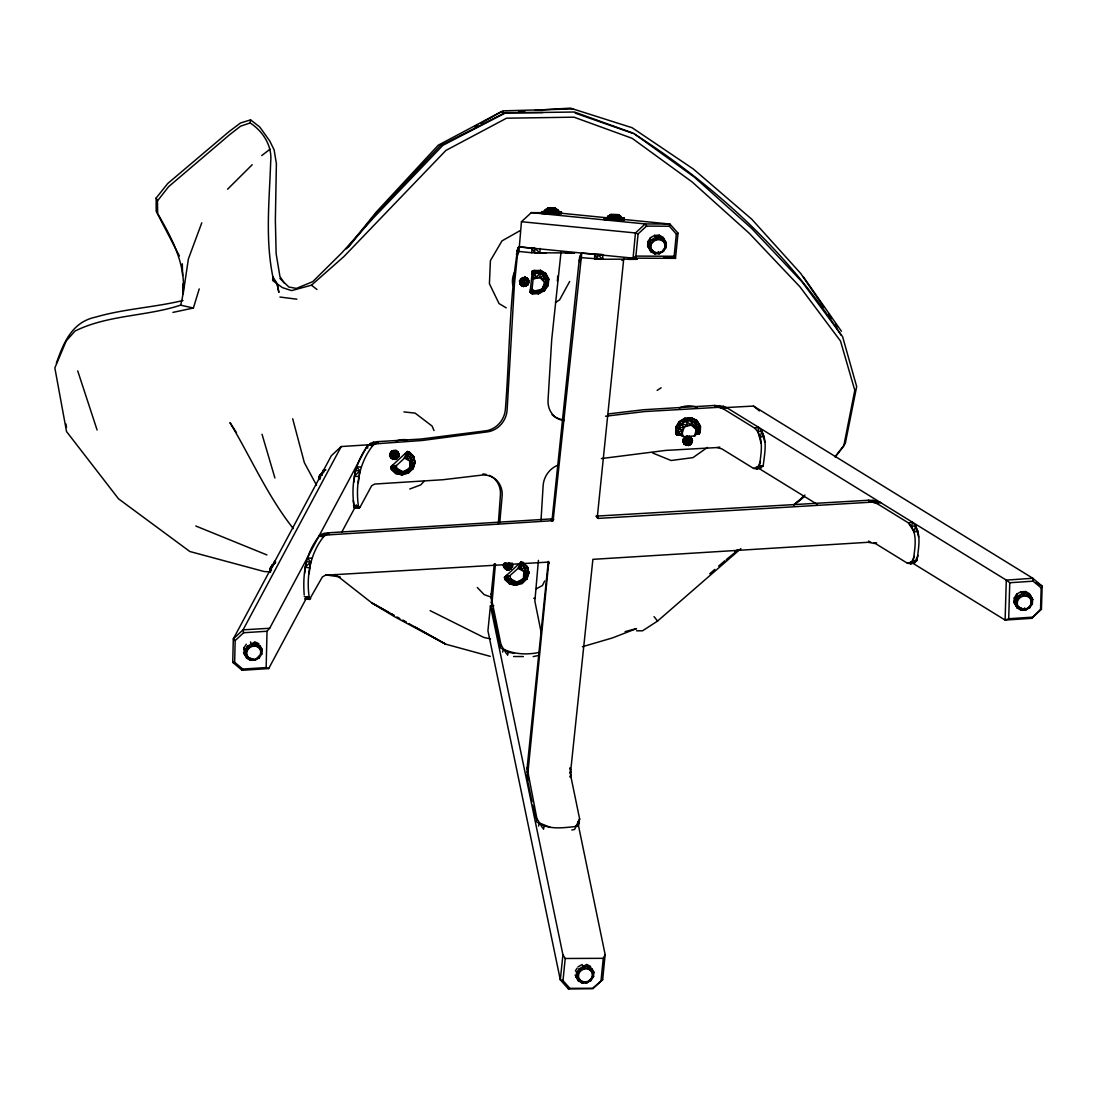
<?xml version="1.0" encoding="UTF-8"?>
<svg xmlns="http://www.w3.org/2000/svg" width="1097" height="1097" viewBox="0 0 1097 1097"><rect width="100%" height="100%" fill="white"/><g stroke="black" fill="none" stroke-linecap="round" stroke-linejoin="round"><path stroke-width="1.5" d="M378.41 443.462L377.464 441.652L373.871 444.573L370.073 443.449L375.846 443.832L422.29 440.473L487.589 431.834A21.954 19.732 -59.1 0 0 507.129 409.908L514.383 284.905L517.345 255.889L518.936 251.46L521.459 221.717L531.332 212.626L556.11 212.736L669.924 224.049L678.028 233.14L675.491 258.344L633.065 258.152L518.991 246.852L517.935 247.703C509.186 300.811 509.666 355.277 505.415 408.879A21.954 19.732 -59.1 0 1 485.875 430.806L420.946 439.047L377.464 441.652L373.282 442.256L368.304 445.08C354.4 462.838 350.683 486.053 354.276 507.76L358.746 508.24L359.939 507.417L371.609 485.793L374.667 484.051L443.065 479.718L481.213 475.179A21.954 19.732 -59.1 0 1 502.179 495.57L499.766 522.748M571.345 252.612L574.567 252.941L531.839 252.749L531.88 248.169L518.991 246.894M534.746 252.886L534.788 248.306L531.88 248.169L534.746 252.886L546.141 253.064M540.026 248.429L539.985 253.009L534.788 248.306M559.401 211.899L550.571 208.361L549.597 211.68L544.482 211.598L544.469 213.229L541.753 211.666L549.076 213.216L549.103 211.584L554.369 211.639L558.867 213.38L558.88 211.735L561.321 211.968L558.579 213.668L558.592 212.036L553.478 212.05L552.559 208.553L547.581 208.389L545.922 211.68L543.742 211.735L547.54 208.444L550.571 208.361L555.589 208.471L559.401 211.899L555.548 208.512L552.559 208.553L545.689 211.927L541.644 211.776L541.74 213.298L541.753 211.666L544.194 211.899L544.181 213.531L561.403 213.49L561.417 211.858L549.103 211.584L541.753 211.666L541.63 213.408C546.745 213.915 559.566 208.334 561.294 213.6L541.63 213.408L544.194 211.899L553.971 212.05L553.958 213.682L561.321 211.968L561.294 213.6L558.88 211.735L553.793 211.721L548.692 208.361L545.442 209.76L543.659 211.831L551.572 208.457L547.54 208.444L543.659 211.831M548.706 211.995L548.692 213.627L553.971 212.05M554.369 211.639L554.355 213.271L549.103 211.584M629.267 258.371L637.33 259.166L602.747 259.235L602.788 254.655L581.753 253.119L553.121 520.664L326.618 534.993L320.845 534.609L319.076 536.241C305.46 553.519 302.621 573.758 304.198 594.999M597.563 254.545L597.522 259.125L602.747 259.235L597.563 254.545L602.445 254.614M622.15 218.221L618.379 214.751L610.371 214.669L606.572 217.974L608.753 217.919L608.273 215.999L611.523 214.601L616.624 217.946L622.246 218.125L615.554 214.614L606.49 218.056L610.412 214.628L613.401 214.601L618.42 214.71L622.15 218.221L618.42 214.71L615.39 214.793L608.52 218.152L604.474 218.015L604.57 219.537L604.584 217.905L607.025 218.138L607.011 219.77L616.788 219.921L624.234 219.729L621.711 217.974L604.474 218.015L604.461 219.647L607.011 219.77L611.536 218.234L624.248 218.097L611.934 217.823L611.92 219.455L604.461 219.647L607.025 218.138L616.802 218.289L616.788 219.921M607.313 217.837L607.299 219.469L604.584 217.905L612.428 217.905L613.401 214.601L620.216 218.029L617.392 214.655L620.573 216.123L619.983 218.276L624.152 218.207L621.409 219.907L621.423 218.276L616.308 218.276L615.39 214.793L610.371 214.669L608.753 217.919M611.536 218.234L611.523 219.866L616.802 218.289M270.726 569.549L270.781 567.012L275.004 563.172L272.193 565.106L270.342 568.301L269.835 572.401M271.425 570.111L271.192 566.738L272.838 564.681L273.276 565.956M319.556 479.444L319.638 475.618L323.862 471.779L321.051 473.712L318.857 478.882L319.556 479.444L320.05 475.358L321.695 473.301L322.12 474.562L320.338 476.18L320.406 477.867M307.297 596.521L268.696 668.567L242.108 670.294L232.729 662.382L233.304 638.907L331.376 455.666L341.222 446.534L367.756 444.847L367.673 448.234M268.696 668.567L266.16 667.579L242.766 669.06L234.648 662.273L235.169 640.593L243.63 632.736L267.024 631.255L269.67 628.266L367.756 444.847M266.16 667.579L267.024 631.255M548.322 278.624L548.143 285.481L544.386 290.719L538.504 293.735L532.059 293.694L530.153 292.063L532.319 271.096L540.382 270.287L545.648 273.345L546.251 280.023L545.758 284.863L542.768 289.032L538.078 291.432L532.95 291.404L530.441 289.457L530.591 292.844L538.051 292.94L543.934 289.937L547.691 284.699L548.322 278.624L548.774 279.406L548.143 285.481L542.768 289.032L532.95 291.404L532.059 293.694L538.051 292.94L538.504 293.735L543.934 289.937L544.386 290.719L538.078 291.432L538.504 293.735L532.95 291.404L532.059 289.32L533.115 278.995L534.815 273.372L533.951 270.26L540.835 271.082L546.087 274.14L539.93 277.486L533.115 278.995L532.319 271.096L540.835 271.082L546.251 280.023L542.041 289.114L538.078 291.432L542.041 289.114L548.774 279.406L545.648 273.345L548.774 279.406L546.251 280.023L539.93 277.486L536.118 277.459L533.115 278.995M243.479 652.468L246.647 658.241L250.514 660.312L255.135 660.161L260.524 654.333L262.114 649.589L261.004 647.532M581.753 253.119L579.792 256.465L579.161 260.304L552.175 518.854L328.236 532.813L323.546 536.735C309.642 554.492 305.926 577.708 309.519 599.415L322.367 576.953L325.439 575.212L548.788 562.075L527.959 772.219L536.886 818.595L542.645 828.029M372.788 445.574L368.304 445.08L373.871 444.573L372.788 445.574C358.884 463.332 355.154 486.547 358.746 508.24L355.469 506.924L354.276 507.76L353.316 500.602M575.157 975.11L578.338 980.896L582.205 982.953L586.826 982.802L593.518 976.618L593.792 972.23L592.695 970.173M676.109 433.822L676.287 427.761L679.221 421.536L684.912 418.163L691.371 417.779L696.883 420.466L700.407 426.308L700.229 432.369L699.283 433.891L696.444 434.069L694.511 435.989L683.527 436.661L675.656 433.027L675.834 426.98L679.221 421.536L684.062 427.268L681.964 434.083L683.527 436.661L678.577 433.068L675.834 426.98L676.109 433.822L682.06 430.49L684.062 427.268L687.435 425.279L691.261 425.046L694.524 426.637L696.348 429.626L696.238 433.219L694.511 435.989L696.348 429.626L697.925 427.076L700.407 426.308L696.883 420.466L691.823 418.56L685.351 418.958L679.674 422.318L676.287 427.761L678.728 428.241L691.261 425.046L696.348 429.626L695.471 423.058L697.335 421.248L691.371 417.779L685.351 418.958L678.728 428.241L678.577 433.068L679.811 435.07L676.972 435.235L675.656 433.027L676.972 435.235L682.704 434.124M699.955 425.513L699.79 431.574L696.444 434.069L696.019 433.329L700.229 432.369L695.471 423.058L691.096 420.919L685.94 421.221L681.415 423.908L687.435 425.279L684.912 418.163L679.674 422.318L678.728 428.241L682.06 430.49L681.964 434.083L678.577 433.068M601.362 458.573L665.728 450.401L717.205 447.549L721.908 448.906L753.543 468.405L756.903 468.981L759.453 466.499C760.756 454.117 764.815 437.95 754.722 428.173L723.088 408.687L718.384 407.33L644.57 411.553L605.489 416.229M754.722 428.173L758.507 427.254C768.613 437.017 764.554 453.184 763.251 465.567L760.701 468.062L756.903 468.981L757.328 467.473L763.251 465.567L756.903 468.981L760.509 461.59M537.187 822.119C549.035 830.58 564.557 827.549 578.188 826.247L579.614 818.787L571.098 777.54L570.824 769.683L592.887 559.347L868.138 542.288L875.721 543.701L907.356 563.2L910.716 563.789L913.266 561.294C914.569 548.911 918.628 532.744 908.535 522.967L876.901 503.482L872.197 502.124L598.386 518.401L596.261 516.111L868.371 500.259L873.047 500.355L880.699 502.549L876.901 503.482L877.381 501.151L874.858 502.618L873.047 500.355L872.197 502.124L868.371 500.259L869.318 502.069M918.12 555.466L914.514 562.857L911.141 562.267L910.716 563.789L914.514 562.857L917.065 560.361C918.367 547.979 922.426 531.812 912.32 522.049L908.535 522.967L914.13 531.976L917.928 531.044M910.565 561.829L1005.113 620.066L1008.705 618.735L1009.761 582.74L1006.292 580.121L726.886 407.755L723.567 406.356L714.558 405.465L643.61 409.73L608.561 413.871M1041.163 587.882L1033.113 581.177L1032.798 578.256L1006.292 580.121L1005.113 620.066L1031.633 618.338L1040.546 609.37L1041.163 587.882L1042.15 586.127L1032.798 578.256L753.488 406.068L721.044 407.823L719.234 405.547L718.384 407.33L714.558 405.465L715.505 407.275M1031.633 618.338L1041.423 609.315L1042.15 586.127L1036.336 582.534M835.352 456.763L843.73 446.205L854.796 390.299L840.494 341.002L799.891 286.742L749.347 233.387L692.18 181.979L632.16 138.332L574.005 117.173L506.526 118.202L445.903 150.426L343.923 256.547L311.452 285.193L291.569 290.595L282.478 287.633L277.102 283.794L272.646 280.448L272.865 276.773C265.104 238.899 269.409 199.983 270.685 161.684C272.413 145.983 262.951 131.229 250.13 122.96L240.6 126.182L229.451 134.835L168.623 186.668L157.474 200.902L157.653 213.572C173.6 241.025 190.33 272.605 180.566 305.158C146.203 316.512 108.055 314.716 74.98 331.061L66.218 340.961L54.85 367.906L66.533 431.546L118.517 498.82L189.863 551.517L264.185 571.551L270.767 571.866M495.46 563.762L491.689 606.463L491.25 593.696L494.336 563.611M527.918 283.04L527.822 284.85L525.874 286.235L521.514 285.741L519.69 283.259L520.65 278.926L524.969 277.184L527.067 278.021L528.768 280.585L527.822 284.85L520.65 278.926L525.449 278.021L527.506 278.844L526.944 280.215L528.877 282.793L527.918 283.04L527.835 281.463L525.463 279.625L523.817 279.858L521.665 282.327L521.747 283.904L524.119 285.741L527.163 284.521L528.343 279.79L519.58 281.024L520.965 285.028L525.874 286.235L528.343 279.79L528.877 282.793L519.58 281.024L522.625 277.514L523.817 279.858L525.449 278.021L524.969 277.184L519.58 281.024L523.571 286.55L525.778 285.508M541.328 633.257L534.87 601.183L538.421 560.361M532.018 801.893L527.602 780.447L527.15 767.681L548.294 561.39L549.254 563.2M541.054 519.923L543.111 485.834A21.954 19.732 -59.1 0 1 558.208 465.046M246.304 644.227L243.753 648.094L244.85 650.151L244.576 654.525L246.702 654.786L250.514 660.312L259.29 657.83L261.84 653.963L262.114 649.589L260.044 645.872L256.177 643.816L251.542 643.966L247.401 646.284L244.85 650.151L246.921 651.275L246.647 658.241L248.361 657.761L255.135 660.161L259.29 657.83L258.481 657.432M577.228 978.839L583.151 982.062L586.826 982.802L590.968 980.485L582.205 982.953L578.393 977.427L576.268 977.18L576.542 972.792L579.093 968.925L586.758 964.4L592.435 973.478L592.215 976.988L590.172 980.074L590.968 980.485L593.518 976.618L592.421 974.561M649.726 249.663L655.636 252.886L659.311 253.626L662.657 250.911L663.466 251.309L654.69 253.777L650.878 248.251L648.752 248.004L647.655 245.947L647.929 241.559L650.48 237.692L654.621 235.375L659.242 235.224L663.109 237.281L666.29 243.054L666.016 247.442L663.466 251.309L659.311 253.626L654.69 253.777L650.823 251.72L647.655 245.947L650.48 237.692M654.621 235.375L655.718 237.432L660.353 237.281L664.22 239.338L663.26 241.326L659.242 235.224L651.577 239.749L649.026 243.616L648.752 248.004L653.154 241.655L656.459 239.79L660.175 239.667L663.26 241.326L664.919 244.302L666.29 243.054L665.18 240.997L664.7 247.812L662.657 250.911L666.016 247.442L664.905 245.385M1031.249 601.732L1032.346 603.789L1029 607.258L1031.043 604.159L1031.523 597.358L1032.634 599.415L1031.262 600.649L1029.603 597.673L1026.504 596.028L1022.802 596.151L1019.483 598.002L1017.44 601.101L1017.166 608.067L1018.88 607.587L1025.654 609.987L1029 607.258L1029.795 607.656L1021.033 610.138L1017.221 604.612L1015.095 604.351L1013.985 602.294L1014.272 597.92L1016.823 594.039L1020.964 591.722L1025.585 591.571L1029.452 593.642L1032.634 599.415L1032.346 603.789L1029.795 607.656L1025.654 609.987L1021.033 610.138L1017.166 608.067L1013.985 602.294L1016.823 594.039M1020.964 591.722L1022.061 593.779L1026.682 593.628L1030.549 595.698L1029.603 597.673L1025.585 591.571L1017.92 596.11L1015.369 599.977L1015.095 604.351L1017.44 601.101L1014.272 597.92M250.445 641.896L251.542 643.966L255.985 646.202L252.283 646.325L251.542 643.966L255.066 641.745L255.985 646.202L259.084 647.847L260.743 650.823L260.524 654.333L261.84 653.963L260.729 651.906M552.765 517.798L553.724 519.608L552.175 518.854L551.997 521.185L551.037 519.375M587.855 966.457L587.677 968.843L590.776 970.502L591.722 968.514L587.855 966.457L583.234 966.608L582.137 964.551L577.996 966.868M660.353 237.281L660.175 239.667L655.718 237.432L656.459 239.79L651.577 239.749L653.154 241.655L649.026 243.616L647.929 241.559M1026.682 593.628L1026.504 596.028L1022.061 593.779L1022.802 596.151L1017.92 596.11L1019.483 598.002L1015.369 599.977M390.697 466.938L391.519 469.338L395.852 473.493L402.009 474.864L408.331 473.081L413.144 468.625L415.146 462.673L413.35 456.064L409.016 451.895L407.316 451.525L390.697 466.938L391.067 468.542L395.852 473.493L401.557 474.082L407.892 472.286L412.691 467.829L414.693 461.892L413.35 456.064L415.146 462.673L407.179 471.052L402.133 472.464L397.237 471.381L393.782 468.062L392.822 465.005L391.135 467.692L391.519 469.338L395.4 472.711L402.009 474.864L407.892 472.286L408.331 473.081L412.691 467.829L413.144 468.625L403.134 471.779L402.133 472.464L402.009 474.864L397.237 471.381L395.852 473.493L393.782 468.062L408.07 454.816L409.016 451.895L413.802 456.846L411.005 467.5L403.134 471.779L397.237 471.381L403.134 471.779L396.922 468.501L393.782 468.062L391.519 469.338L393.247 465.759L396.236 465.526L396.922 468.501L399.486 470.97L393.782 468.062M504.442 577.31L505.264 579.71L509.598 583.865L515.755 585.236L522.09 583.453L526.889 578.997L528.891 573.045L527.547 567.218L522.762 562.267L526.341 573.141L524.75 577.872L520.924 581.424L515.878 582.85L510.983 581.753L507.527 578.448L506.567 575.39L521.061 561.897L521.294 569.028L526.341 573.141L528.891 573.045L527.095 566.436L528.891 573.045L524.75 577.872L515.878 582.85L515.755 585.236L521.637 582.672L526.45 578.201L528.439 572.264L526.889 578.997L516.879 582.15L510.983 581.753L509.598 583.865L504.826 578.914L504.442 577.31L506.567 575.39L504.894 578.064L505.264 579.71L509.145 583.083L515.302 584.454L521.637 582.672L522.09 583.453L526.45 578.201L526.889 578.997L524.75 577.872L523.859 571.482L525.271 568.493L527.547 567.218L522.762 562.267M498.353 523.475L500.451 494.541A21.954 19.732 -59.1 0 0 489.248 475.426M669.376 226.229L669.924 224.049L645.242 223.939L635.451 232.962L633.065 258.152L635.89 256.095L638.07 233.935L646.544 226.119L669.376 226.229L676.314 234.1L674.134 256.259L675.491 258.344L663.603 257.164M493.842 605.709L490.441 605.722L487.932 630.761L560.306 979.827L568.383 988.877L592.915 988.712L602.678 979.648L605.146 954.596L577.735 822.023M546.087 274.14L540.382 270.287L539.93 277.486L544.633 282.409L542.768 289.032L544.386 290.719L547.691 284.699L548.143 285.481L545.758 284.863L543.042 279.296L544.126 275.827L539.93 273.386L534.815 273.372L532.47 274.565L532.319 271.096M602.678 979.648L592.586 988.26L569.878 988.356L562.994 980.567L565.216 958.49L562.926 954.774L490.441 605.722M601.046 980.403L603.268 958.325L605.146 954.596M597.221 517.921L623.782 258.385M530.591 292.844L530.866 290.198L532.059 289.32L534.746 290.883L538.558 290.897L532.95 291.404M562.926 954.774L560.306 979.827L562.994 980.567M761.044 443.174L758 431.683L758.507 427.254M912.32 522.049L911.813 526.478L915.611 525.559L918.655 537.05M304.623 573.347L306.132 561.623L310.616 562.103L309.093 573.841M353.851 482.186L355.373 470.448L359.843 470.942L358.335 482.68M250.13 122.96L250.582 119.861L240.462 123.001L229.012 131.626L167.731 183.514L156.158 198.009L156.185 211.268L179.401 255.971M578.188 826.247L579.614 818.787L574.609 829.428L571.839 830.004M682.965 441.405L686.969 444.614L690.15 443.997L691.453 441.09L689.574 438.8L686.393 439.417L684.363 444.148L682.965 441.405L683.335 439.157L687.01 436.263L691.151 437.634L692.413 440.446L690.603 444.504L686.16 445.368L684.363 444.148L682.965 441.405L688.436 445.505L692.056 442.653L691.59 438.457L689.327 436.4L685.364 438.101L683.911 439.952L684.363 444.148L685.68 443.75L688.436 445.505L683.801 443.421L687.942 444.792L690.603 444.504L690.136 443.791L692.413 440.446L691.151 437.634L687.01 436.263L685.364 438.101L690.603 444.504L686.16 445.368L683.801 443.421M690.15 443.997L691.453 441.09L689.574 438.8L686.393 439.417L685.09 442.324L686.16 445.368L685.625 444.669L687.942 444.792L689.327 436.4M270.986 570.125L272.193 565.106L275.004 563.172M396.058 450.456L396.305 452.883L398.129 455.186L397.841 456.763L395.235 458.765L391.012 458.148L389.641 455.378L391.547 451.278L396.058 450.456L398.307 452.54L397.21 458.56L392.767 459.369L389.641 455.378L391.547 451.278L396.058 450.456L398.307 452.54L393.124 453.472L391.78 456.352L393.604 458.656L392.767 459.369L390.217 456.16L392.109 452.129L394.276 451.169L398.307 452.54M390.436 457.394L391.547 451.278L394.276 451.169L395.043 459.52L391.547 451.278L397.854 451.703L399.089 454.528L398.691 456.722L395.043 459.52L398.252 455.954L398.65 453.719L391.547 451.278L392.232 458.642M510.05 563.255L511.888 565.558L511.6 567.135L508.981 569.137L504.757 568.52L503.386 565.75L503.797 563.515L507.349 569.028L506.526 569.754L503.386 565.75L504.661 563.022M509.557 563.118L512.409 564.091L512.436 567.094L508.981 569.137L506.087 568.15L505.813 565.161L504.373 564.338L503.962 566.532L506.526 569.754L508.789 569.892L512.436 567.094L512.052 562.912L510.955 568.932L508.789 569.892L505.895 563.159M504.181 567.766L505.018 563.186M507.98 563.529L512.436 567.094L511.888 565.558L512.848 564.9L508.432 563.145L506.869 563.844L505.525 566.724L503.962 566.532L506.087 568.15L504.757 568.52L507.349 569.028M506.334 562.967L510.955 568.932L512.409 564.091L512.848 564.9M527.067 776.594L527.959 772.219L527.15 767.681L528.11 769.491M521.747 283.904L523.146 278.35L519.58 281.024L521.747 283.904L520.252 284L521.198 279.735L521.665 282.327L520.143 281.792L519.69 283.259L521.514 285.741L523.063 285.864M528.452 282.025L527.822 284.85L519.58 281.024L527.067 278.021L528.768 280.585L525.463 279.625L522.419 280.846M758 431.683L761.798 430.764L760.317 437.182L764.115 436.249M914.13 531.976L915.611 525.559M270.698 570.824L269.999 570.275L270.781 567.012L272.838 564.681M319.844 478.731L318.857 478.882L319.638 475.618L321.695 473.301M544.194 211.899L549.282 212.009L550.406 208.526L555.589 208.471L557.674 209.952L557.153 212.036L559.319 211.982L557.729 209.884L554.561 208.43L557.386 211.803M607.025 218.138L612.112 218.234L613.25 214.765L618.42 214.71L619.983 218.276M505.813 565.161L508.432 563.145L508.789 569.892L511.997 566.326M492.471 603.364L500.986 644.611L500.205 647.71C512.244 654.223 526.217 655.238 539.477 652.345M502.659 652.098L503.441 648.985L500.986 644.611M507.554 655.307L508.336 652.208L503.441 648.985L506.732 654.045M527.602 780.447L528.384 777.348M536.104 821.694L536.886 818.595M538.558 826.082L539.34 822.969L550.269 827.385M543.468 829.291L544.249 826.192M172.928 312.398L193.387 308.024L199.229 288.909M404.409 457.956L407.316 451.525L413.802 456.846L407.549 458.656L404.409 457.956L412.595 462.769L415.146 462.673L414.693 461.892L413.144 468.625L411.005 467.5L410.113 461.11L407.549 458.656L407.316 451.525M507.527 578.448L513.245 581.341L510.983 581.753L515.755 585.236L509.598 583.865L507.527 578.448L510.681 578.887L516.879 582.15L513.245 581.341L510.681 578.887L509.982 575.898L506.992 576.131L505.264 579.71L518.154 568.328L521.061 561.897M666.29 243.054L664.7 247.812L666.016 247.442M593.792 972.23L592.435 973.478L591.722 968.514L593.792 972.23L592.215 976.988L593.518 976.618M1032.634 599.415L1031.043 604.159L1032.346 603.789M271.192 566.738L270.342 568.301L274.195 563.693M273.112 564.969L275.21 561.115L273.112 564.969L274.894 562.953M322.12 474.562L319.638 475.618L319.2 476.921L323.053 472.313M318.857 478.882L321.051 473.712M323.752 471.559L321.97 473.575L323.053 470.394L325.672 469.886L323.053 470.394L324.643 470.558M561.02 252.159L551.722 339.508L548.047 400.09A21.954 19.732 -59.1 0 0 564.036 420.617M201.779 222.828L188.382 258.947L183.144 294.037L182.87 283.945M398.252 455.954L397.21 458.56L391.547 451.278L398.691 456.722L392.767 459.369L396.744 457.806M56.372 363.244C63.503 342.785 72.004 322.065 95.494 317.143C124.153 308.805 154.101 307.448 182.98 300.509M683.335 439.157L685.351 440.733L683.541 442.16L683.335 439.157L687.942 444.792L691.151 437.634M269.999 570.275L271.521 567.094M914.322 556.398L910.716 563.789L917.065 560.361L913.266 561.294M544.688 580.944L542.453 585.496L536.419 588.732M242.108 670.294L242.766 669.06M341.222 446.534L243.068 629.843L233.304 638.907L235.169 640.593M341.866 531.963L356.333 504.949M321.97 473.575L324.068 469.735M569.672 281.449L559.621 299.838L555.425 302.553M491.168 602.61L492.142 600.991M696.444 434.069L697.788 431.903L697.925 427.076L696.238 433.219L697.788 431.903L700.229 432.369L700.407 426.308L695.471 423.058L694.524 426.637L691.096 420.919L691.823 418.56L685.94 421.221L691.261 425.046L691.096 420.919L697.335 421.248M545.689 211.927L548.582 208.485L545.374 209.829L545.922 211.68M608.52 218.152L611.413 214.724L608.204 216.068L620.573 216.123L608.273 215.999M523.214 563.063L518.154 568.328L523.859 571.482L523.475 578.462L520.924 581.424L522.09 583.453L515.878 582.85L520.636 581.095L523.475 578.462L526.341 573.141L527.547 567.218L523.214 563.063L521.486 562.679L519.375 564.64L518.95 563.899M577.145 968.157L575.431 970.735L578.613 973.93L578.338 980.896L580.052 980.403M520.252 284L524.119 285.741L523.571 286.55L527.383 284.123L525.874 286.235L519.58 281.024M389.641 455.378L390.614 453.966L390.038 453.143L392.109 452.129L393.124 453.472L393.754 450.305L396.538 451.32L392.068 454.775L392.342 457.778L395.235 458.765M503.386 565.75L504.373 564.338M576.268 977.18L580.656 970.831L583.974 968.966L587.677 968.843L583.234 966.608L583.974 968.966L579.093 968.925L580.656 970.831L576.542 972.792M835.009 456.859L845.28 443.545L856.675 386.569L842.578 336.614L802.126 281.956L751.651 228.437L694.236 177.015L633.572 133.299L574.43 112.017L505.415 112.95L442.873 145.325L373.035 218.344L341.661 253.023L312.727 281.682L296.382 288.401L288.868 287.03L279.845 278.323M692.056 442.653L691.192 442.681L692.413 440.446L691.453 441.09L691.59 438.457L690.863 439.664L689.807 437.237L689.574 438.8L687.517 437.1L687.942 438.704L684.816 437.278L687.942 444.792L691.988 439.65M804.951 495.035L793.638 505.251M694.511 435.989L697.788 431.903L699.283 433.891L698.844 433.082M346.487 248.937L376.257 212.078L438.252 145.202L502.947 110.838L572.785 108.973M348.613 246.866L376.655 212.722L440.048 145.901L505.402 112.566L542.919 112.566M424.059 481.336L420.7 484.915L409.757 489.001M618.379 214.751L611.523 214.601L609.973 215.958L612.428 217.905M227.559 189.233L252.228 164.715M405.629 454.268L407.741 452.307L409.469 452.691L412.595 462.769L407.179 471.052L408.331 473.081L402.133 472.464L406.877 470.723L409.73 468.09L410.113 461.11L411.526 458.121L405.204 453.527M391.135 467.692L393.247 465.759M504.894 578.064L506.992 576.131M262.114 649.589L260.743 650.823L260.044 645.872L259.084 647.847L256.177 643.816M575.39 826.329L578.969 823.148L578.832 821.886M548.692 208.361L545.442 209.76L557.729 209.884L547.142 209.719L549.597 211.68M709.759 573.758L714.805 569.398M718.604 566.134L724.911 560.69M636.575 630.802L642.499 630.816L657.583 621.053L740.914 548.596M553.478 212.05L555.96 209.993L555.589 208.471L547.54 208.444M616.308 218.276L618.79 216.232L617.268 214.779L612.112 218.234M726.241 559.635L738.116 550.05M794.914 504.236L804.156 496.776M734.894 551.846L737.527 549.734M794.242 504.469L802.154 498.148M687.01 436.263L687.942 444.792L691.617 441.899M261.744 155.568L270.054 149.178M707.483 447.398L692.961 457.627L671.09 460.507L652.646 452.992M306.228 598.084L309.519 599.415L305.035 598.921L306.228 598.084L310.712 598.578L308.723 597.097L304.253 596.603M657.158 390.381L661.148 387.776M721.044 407.823L723.567 406.356M474.782 126.772L477.757 125.085M480.733 123.399L500.081 112.429L503.427 112.223M520.074 230.658L502.001 240.874L490.414 260.606L489.427 283.794L499.053 303.595L506.238 307.859M676.314 234.1L678.028 233.14M549.282 212.009L554.438 208.553L557.153 212.036M522.652 285.151L521.514 285.741L524.119 285.741M354.276 507.76L357.965 505.936L359.939 507.417L355.469 506.924M305.035 598.921L308.723 597.097M244.85 650.151L252.283 646.325L247.401 646.284L248.964 648.176L244.576 654.525L243.753 648.094M320.379 475.7L322.189 474.85M687.942 444.792L690.136 443.791M510.489 568.177L506.526 569.754L508.981 569.137M621.889 260.496L623.233 259.948M527.067 278.021L527.506 278.844L525.463 279.625L525.449 278.021M329.182 534.623L328.236 532.813L324.054 533.416L320.845 534.609L324.643 535.734L319.076 536.241L323.546 536.735M568.383 988.877L569.878 988.356M582.384 646.736L612.345 637.96L636.534 628.595L625.139 631.625M652.537 251.24L650.823 251.72L651.111 244.754L649.026 243.616M723.088 408.687L726.886 407.755M759.453 466.499L763.251 465.567M753.543 468.405L757.328 467.473L760.701 468.062M907.356 563.2L911.141 562.267M683.911 439.952L686.393 439.417M533.156 656.596L537.311 655.732M717.205 447.549L719.797 447.069M1009.761 582.74L1033.113 581.177M1008.705 618.735L1032.058 617.186M518.497 111.304L525.202 110.893M535.24 110.276L570.399 108.123L632.133 127.732L693.359 169.034L751.815 219.263L800.687 273.427L823.861 307.215M1040.546 609.37L1041.423 609.315M269.67 628.266L243.068 629.843L243.63 632.736M232.729 662.382L234.648 662.273M873.678 542.837L876.599 542.809M565.695 253.16L574.375 253.064M628.471 259.386L637.138 259.303L635.533 257.055M565.216 958.49L603.268 958.325M635.89 256.095L674.134 256.259M513.588 656.513L523.365 656.555M611.92 219.455L624.234 219.729M610.371 214.669L613.25 214.765M602.747 259.235L581.712 257.699L580.697 253.942L581.053 258.193L579.792 256.465L580.505 259.756L579.161 260.304L580.121 262.114M624.152 218.207L621.711 217.974L621.697 219.606L617.2 217.878L617.186 219.51L611.934 217.823M521.459 221.717L635.451 232.962L638.07 233.935M531.332 212.626L645.242 223.939L646.544 226.119M518.936 251.46L531.839 252.749M533.732 598.318L534.774 598.427M491.003 598.126L492.059 598.235L491.25 593.696L492.196 595.506M526.917 772.11L527.959 772.219M274.195 561.787L275.786 561.952M403.915 411.896L415.16 413.144L432.095 426.075L434.028 430.545M361.119 467.199L356.648 466.705L359.843 470.942L354.345 476.125L358.829 476.619M353.495 505.443L357.965 505.936M311.891 558.359L307.407 557.866L310.616 562.103L305.117 567.286L309.587 567.78M279.941 297.04L296.876 299.193M325.617 574.869L340.235 577.008M393.604 458.656L391.012 458.148L392.342 457.778L390.217 456.16L391.78 456.352L390.614 453.966L392.068 454.775L391.547 451.278M508.336 652.208L514.37 653.401M490.482 638.865L483.887 637.467L430.134 610.659M180.566 305.158L193.387 308.024M519.375 564.64L521.815 565.188L525.271 568.493L518.154 568.328M490.236 656.349L445.697 644.172L394.605 616.761L371.787 602.897L335.559 574.513M647.655 245.947L653.593 251.72L659.311 253.626L658.214 251.57M246.839 656.87L255.135 660.161M578.722 978.579L581.095 980.896L586.826 982.802M394.673 452.773L399.089 454.528L398.129 455.186L398.691 456.722L398.65 453.719L399.089 454.528L397.854 451.703M575.198 113.128L632.393 133.19M491.689 597.303L484.147 594.629L477.305 587.512M195.787 525.998L266.928 554.945M556.138 209.815L552.723 208.389L553.793 211.721M868.467 541.095L871.018 542.343M1016.069 606.01L1025.654 609.987L1024.557 607.916M256.355 642.444L258.933 643.816M588.047 965.086L590.625 966.457M388.173 612.03L371.787 602.897L393.96 615.28M391.149 613.689L394.125 615.348M403.065 620.34L406.055 621.999M414.995 626.977L445.697 644.172L408.742 623.535M396.908 616.939L399.87 618.585M402.818 620.23L405.78 621.889M571.098 777.54L569.796 776.772L570.783 775.154L569.645 772.302L570.687 772.411L569.878 767.873L570.824 769.683M530.153 292.063L532.059 293.694L530.866 290.198M756.382 466.869L817.471 504.497M373.282 442.256L375.846 443.832M324.054 533.416L326.618 534.993M524.969 277.184L527.506 278.844M633.984 133.752C715.738 186.024 788.729 253.188 841.166 335.298M311.452 285.193L316.978 289.485M250.582 119.861L259.797 127.046L269.78 141.047L274.099 149.809L276.389 163.618L275.361 220.044L276.142 253.722L279.913 276.362L283.945 282.861M270.781 567.012L271.48 567.56M319.638 475.618L320.338 476.18M753.488 406.068L759.357 410.936M1013.985 602.294L1021.033 610.138M293.352 528.631C267.723 496.365 251.062 457.929 229.986 422.633L236.472 432.684M272.81 278.556L277.102 283.794L278.83 292.2L277.102 283.794L272.865 276.773M654.045 616.637L657.583 621.053M596.754 516.797L596.261 516.111L598.386 518.401L597.44 516.577M803.196 276.581L841.426 331.253M828.688 314.249L831.581 318.473M835.448 324.095L837.381 326.906M676.972 435.235L676.52 434.426L679.811 435.07M532.045 273.825L532.47 274.565M316.553 485.217L304.349 462.66L292.693 418.78M653.593 251.72L654.69 253.777M581.095 980.896L582.205 982.953M249.417 658.241L250.514 660.312M517.345 255.889L516.399 254.079L517.729 253.517L517.016 250.226L518.291 251.967L517.935 247.703M552.175 518.854L553.121 520.664M156.158 198.009L157.474 200.902M615.554 214.614L616.624 217.946M77.709 370.882L97.098 429.997M262.032 434.261L274.908 477.977M761.798 430.764L764.842 442.256M492.032 608.122L499.862 646.064M532.703 805.198L535.432 818.403M65.971 424.004L66.492 427.391M1030.549 595.698L1031.262 600.649M664.22 239.338L664.919 244.302M505.429 563.131L505.978 569.014M182.294 263.76L182.623 275.525M557.605 276.156A23.174 20.774 -29.7 0 1 557.303 281.038M512.875 285.563A23.174 20.774 -29.7 0 1 514.863 271.48M396.182 441.021A22.132 19.842 -29.7 0 1 407.344 439.842M679.345 407.933A23.174 20.774 -29.7 0 1 697.308 407.344M564.009 419.726A21.954 19.732 -59.1 0 1 552.079 414.666M482.845 474A21.954 19.732 -59.1 0 1 486.163 474.439M594.656 254.408L594.615 258.974L597.522 259.125L594.656 254.408M624.248 218.097L624.138 219.839L624.248 218.097M539.93 273.386L536.118 277.459L534.815 273.372L532.744 271.891L534.39 271.041L539.93 273.386"/></g></svg>
